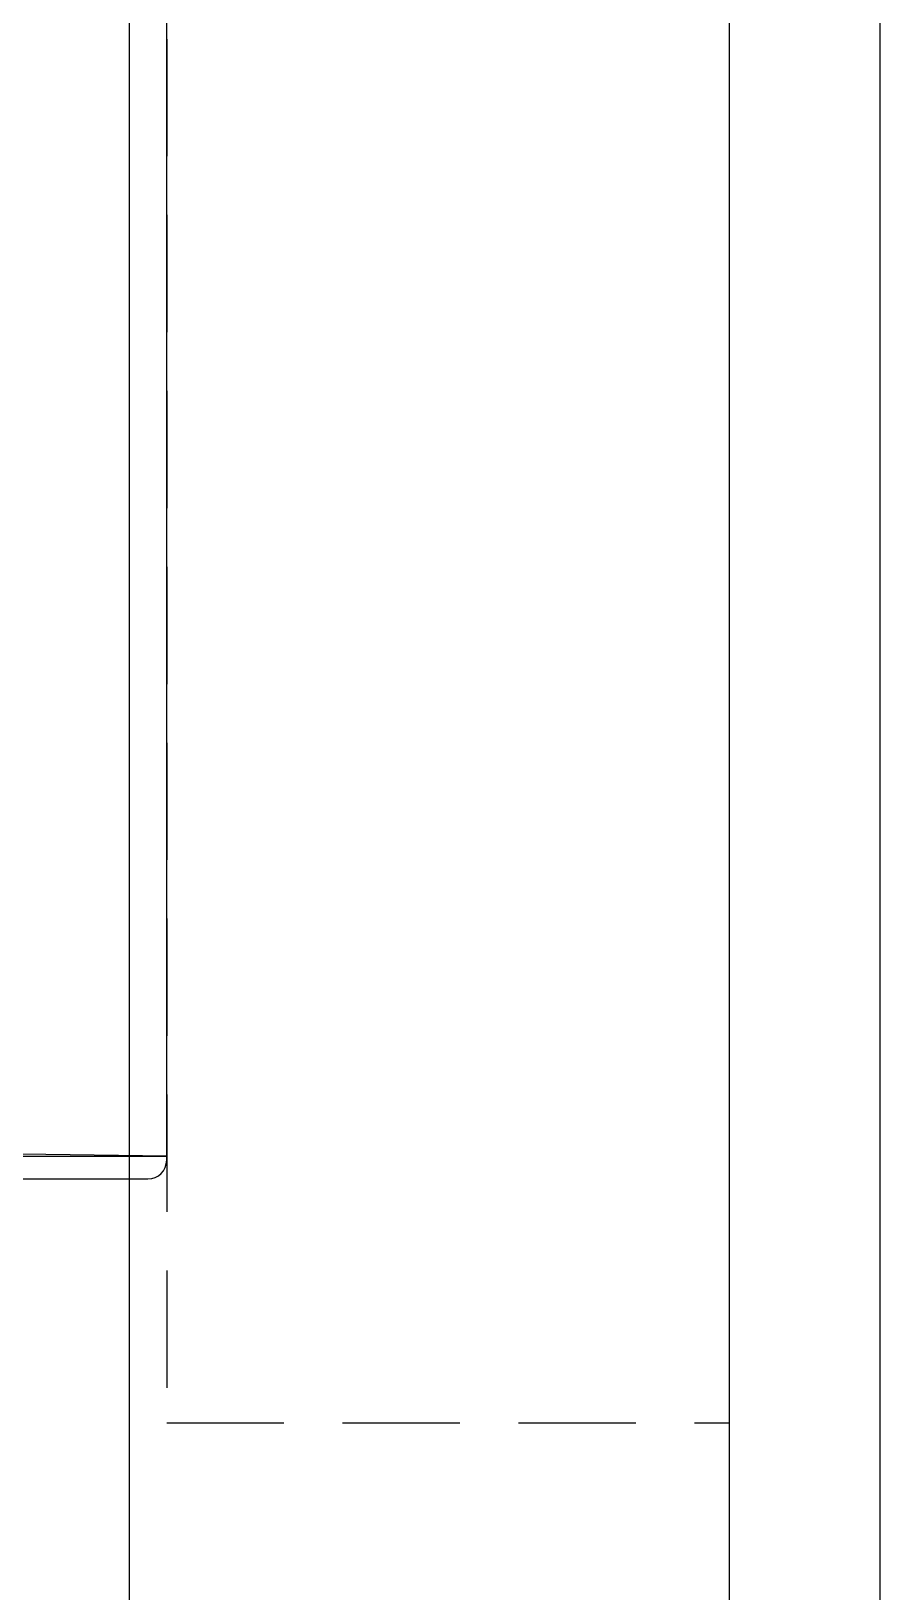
# Model space of a CAD drawing. Header units: millimetres. Extents: x -33000 to 294000, y 0 to 42408.
# Drawn here: x 106168.9 to 106395, y 15069 to 15484.8 of the extents above; entities that cross this region are included whole.
import ezdxf

# ---------------------------------------------------------------- set-up
doc = ezdxf.new("R2010")
doc.units = ezdxf.units.MM
doc.header["$LTSCALE"] = 50
doc.linetypes.add('( Hidden )', pattern=[0.375, 0.25, -0.125])
doc.layers.add('arch', color=8, linetype='Continuous')

msp = doc.modelspace()

# ---------------------------------------------------------------- linework, layer by layer
at = {"layer": 'arch'}
for p, q in [((106395, 18103.96), (106395, 10413.96)), ((106395, 17323.96), (106395, 10633.96)), ((106195, 15773.96), (106195, 14313.96)), ((106355, 14313.96), (106355, 15773.96))]:
    msp.add_line(p, q, dxfattribs=at)
at = {"layer": 'arch', "linetype": '( Hidden )', "ltscale": 2.5}
for p, q in [((106205, 15763.96), (106205, 15113.96)), ((106205, 15113.96), (106355, 15113.96))]:
    msp.add_line(p, q, dxfattribs=at)
at = {"layer": 'arch', "linetype": 'Continuous'}
for p, q in [((106205, 15185.14), (106205, 15692.77)), ((106075, 15186.79), (106205, 15185.14)), ((106205, 15184.96), (105807.9, 15184.96)), ((106205, 15185.14), (106205, 15184.96)), ((105805.87, 15178.96), (106200, 15178.96))]:
    msp.add_line(p, q, dxfattribs=at)
msp.add_arc((106200, 15183.96), 5, 270, 0, dxfattribs=at)
msp.add_open_spline([(106205, 15183.48), (106205, 15184.96)], degree=1, dxfattribs=at)

doc.saveas('drawing.dxf')
